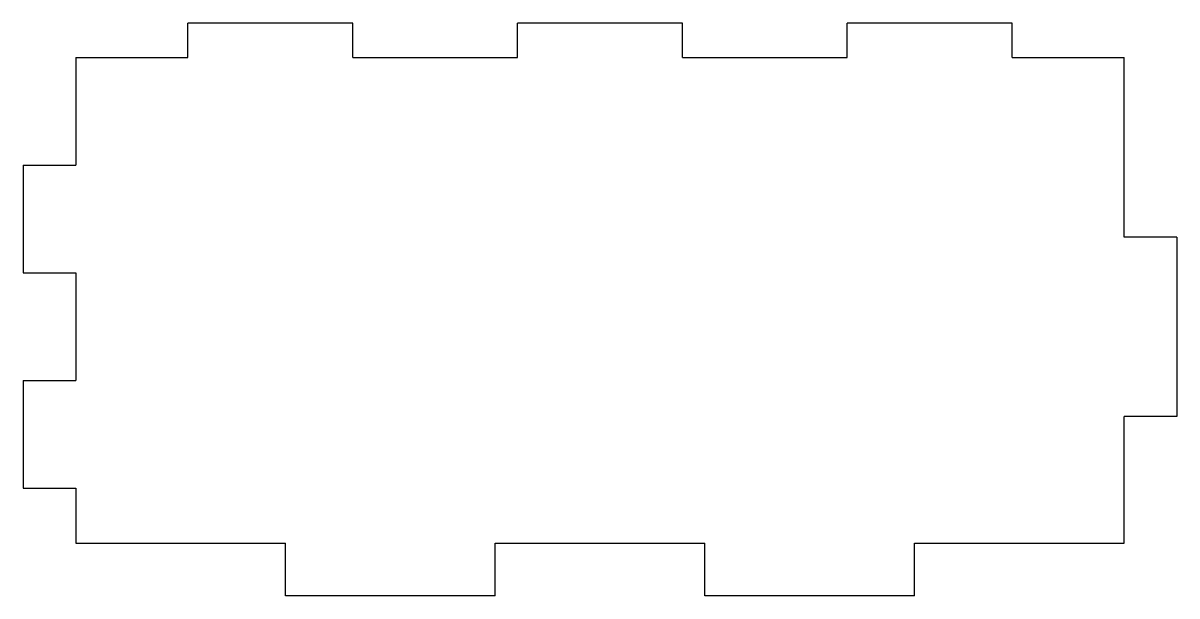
# Model space of a CAD drawing. Extents: x -72 to 35, y -50 to 3.
import ezdxf

# ---------------------------------------------------------------- set-up
doc = ezdxf.new("R2010")
doc.units = 0
doc.header["$MEASUREMENT"] = 0
doc.layers.add('VISIBLE', color=7, linetype='CONTINUOUS')

msp = doc.modelspace()

# ---------------------------------------------------------------- linework, layer by layer
at = {"layer": 'VISIBLE'}
for p, q in [((-41.31, 3.2), (-56.62, 3.2)), ((-56.62, 0), (-56.62, 3.2)), ((-41.31, 0), (-41.31, 3.2)), ((-10.69, 3.2), (-26, 3.2)), ((-26, 0), (-26, 3.2)), ((-10.69, 0), (-10.69, 3.2)), ((19.93, 3.2), (4.62, 3.2)), ((4.62, 0), (4.62, 3.2)), ((19.93, 0), (19.93, 3.2)), ((-67.02, 0), (-56.62, 0)), ((-67.02, 0), (-67.02, -10)), ((-41.31, 0), (-26, 0)), ((-10.69, 0), (4.62, 0)), ((19.93, 0), (30.34, 0)), ((30.34, -16.67), (30.34, 0)), ((-71.92, -10), (-67.02, -10)), ((-71.92, -10), (-71.92, -20)), ((35.24, -16.67), (30.34, -16.67)), ((35.24, -16.67), (35.24, -33.33)), ((-71.92, -20), (-67.02, -20)), ((-67.02, -20), (-67.02, -30)), ((-71.92, -30), (-67.02, -30)), ((-71.92, -30), (-71.92, -40)), ((30.34, -45.1), (30.34, -33.33)), ((35.24, -33.33), (30.34, -33.33)), ((-71.92, -40), (-67.02, -40)), ((-67.02, -40), (-67.02, -45.1)), ((-67.02, -45.1), (-47.55, -45.1)), ((-47.55, -50), (-47.55, -45.1)), ((-28.08, -50), (-28.08, -45.1)), ((-28.08, -45.1), (-8.61, -45.1)), ((-8.61, -50), (-8.61, -45.1)), ((10.87, -50), (10.87, -45.1)), ((10.87, -45.1), (30.34, -45.1)), ((-28.08, -50), (-47.55, -50)), ((10.87, -50), (-8.61, -50))]:
    msp.add_line(p, q, dxfattribs=at)

doc.saveas('drawing.dxf')
